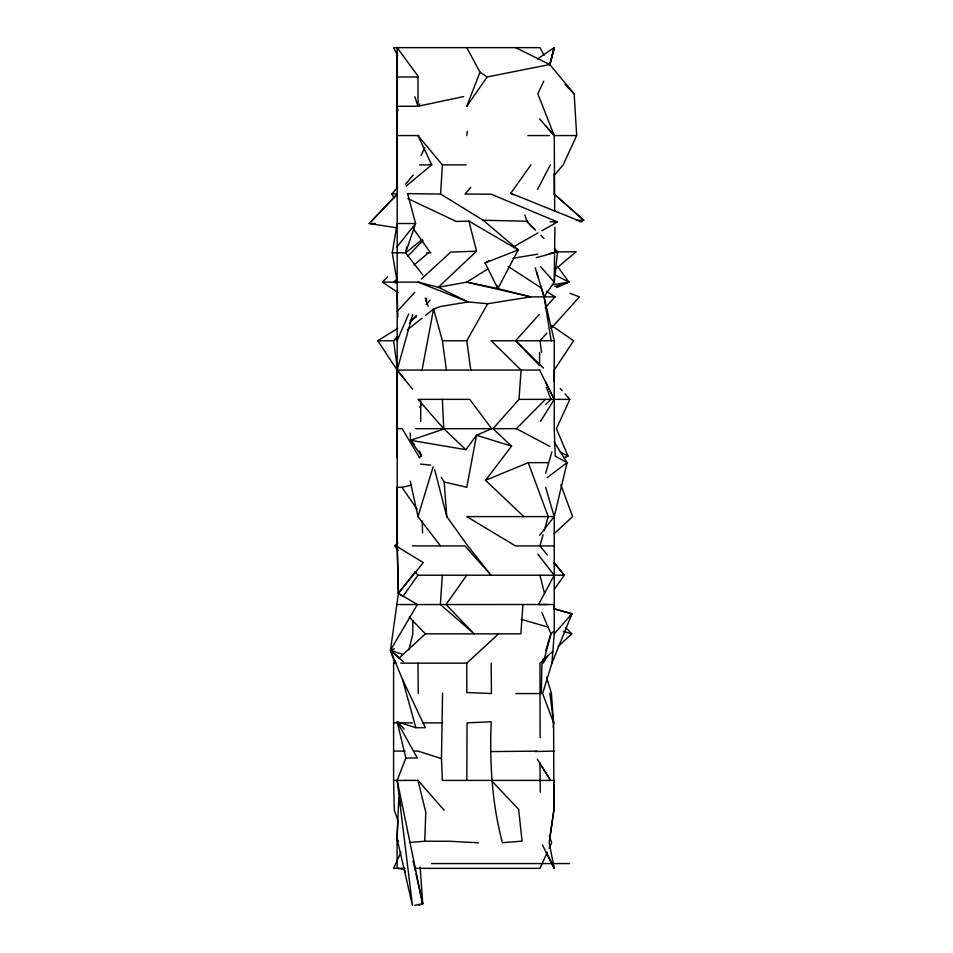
<?xml version="1.0" encoding="UTF-8"?>
<svg xmlns="http://www.w3.org/2000/svg" width="953" height="953" viewBox="0 0 953 953"><rect width="100%" height="100%" fill="white"/><g stroke="black" fill="none" stroke-linecap="round" stroke-linejoin="round"><path stroke-width="1.43" d="M397.961 820.902L394.304 809.943L393.589 780.4L393.589 663.157L395.698 661.203M397.151 164.893L397.151 47.65L418.605 76.955L397.163 76.955L397.163 53.511L397.21 545.223M397.806 317.301L397.175 292.392M420.738 405.228L420.738 402.297M540.268 792.217L539.982 762.817M554.241 381.784L554.241 340.745L544.092 296.883L535.252 267.841M554.229 608.931L554.253 516.597L567.083 462.658L554.158 441.894M551.668 325.604L573.635 340.745L554.241 370.062L554.229 428.683L555.218 456.106L567.083 462.658L547.129 477.679M397.163 188.337L397.21 164.893M491.283 780.436L518.658 809.359L522.065 841.13L502.445 842.69C491.843 803.176 489.616 762.483 491.176 721.778L467.041 722.874L466.827 780.412L539.982 780.4M412.828 620.844L412.78 634.186L408.92 649.732M551.144 340.745L544.056 296.883L554.217 282.124L554.932 227.422M540.101 737.729L539.982 663.157L552.692 651.435M541.304 693.534L541.935 663.157L543.222 658.976M466.827 780.412L442.418 780.412L441.465 758.588L442.549 693.141M409.445 842.476L424.74 841.225L425.788 812.254L417.986 780.4L405.061 780.4M405.323 871.852L404.239 869.184L397.151 868.326L397.02 838.533L398.83 797.423L400.772 806.059M414.877 572.145L398.414 593.242L390.468 650.232L402.559 679.56L425.383 727.699L415.842 727.699L397.163 721.79L405.835 758.052L397.163 780.471L412.435 905.35L397.02 838.533L397.842 822.26M545.187 307.855L555.051 296.883L530.642 296.883L487.686 303.733L468.137 301.946L418.01 282.124L438.297 287.282L466.779 282.136L497.895 288.568L518.241 249.9L483.147 220.238L440.608 194.055L442.383 164.893L417.986 135.576L431.721 164.893L406.049 186.109M442.299 575.231L440.381 604.536L474.177 633.852L446.004 604.536L466.696 575.231M523.84 516.597L485.518 480.336L511.57 446.159L492.987 428.683L519.016 399.367L521.065 370.062L491.224 340.745L554.241 340.745M522.959 604.524L520.862 633.852L425.372 633.852L398.878 658.273M549.762 838.533L553.931 809.943L553.61 722.874L542.614 693.57L551.93 663.157L554.241 633.852L554.241 604.536L538.516 604.524L554.217 575.231L537.766 554.122M553.145 727.103L553.586 722.874L551.382 692.998L546.545 677.369M548.988 253.546L557.553 251.937L554.408 248.828L557.553 251.937L554.217 282.124L540.625 266.697M426.253 301.184L426.587 298.253M397.198 282.136L392.255 252.819L397.163 223.514L415.603 223.514L407.729 194.198M422.929 275.095L405.597 252.819L406.621 246.958M422.048 370.062L433.579 309.058L440.667 306.461L468.137 301.946L438.297 287.282L476.56 251.211L468.912 221.12L456.153 221.441L407.86 198.569M467.28 131.264L466.779 135.576M549.714 65.376L554.241 47.65L549.69 65.364M549.738 64.935L554.241 47.65L537.563 58.895M397.163 457.988L397.151 370.062L412.709 314.454M543.079 534.752L539.898 545.926L547.403 554.944M544.27 530.559L548.237 516.597L528.212 462.658L485.518 480.336M545.676 473.212L551.882 451.853M440.524 545.926L417.986 516.609L433.15 466.815M545.783 650.601L550.917 633.852L553.014 631.839M392.255 252.819L405.597 252.819L415.603 223.514L396.746 247.184M468.554 104.008L466.779 106.271L480.014 72.142L466.779 47.65M551.93 663.157L571.967 613.78L553.848 608.764L571.967 613.78L570.502 616.305M397.175 340.745L408.634 314.014M400.963 852.22L393.589 868.338L405.073 868.338M547.367 852.22L539.994 868.338L415.115 868.338M549.202 848.194L551.668 842.821L549.381 835.972M565.069 393.946L569.858 399.367L556.385 428.683L567.988 456.106L564.14 457.738M421.047 155.565L424.74 147.56M419.785 407.36L421.619 403.369M515.585 47.65L549.726 64.53L574.159 93.835L576.684 135.576L563.14 164.893L554.515 174.983M543.794 81.1L537.837 93.835L554.241 135.576L554.706 211.518M537.528 189.421L550.357 164.893M470.782 370.062L466.779 340.745L487.686 303.733M547.653 655.569L543.234 663.157L550.917 633.852L541.888 612.529M540.554 421.345L554.229 399.367L539.601 370.062M466.779 106.271L487.186 76.955L549.726 64.53M402.988 596.34L417.902 575.231L564.295 575.231L554.348 589.299M513.226 194.829L510.772 193.292L530.952 164.893M465.874 449.685L476.548 435.259L491.653 428.683L469.722 399.367L417.986 399.367L443.729 428.683L465.874 449.685L410.564 440.286L410.183 433.031M539.601 535.36L554.241 516.597L545.652 487.305M419.761 104.008L417.986 106.271L414.829 96.73M405.668 184.06L413.197 175.03M470.758 187.324L465.064 194.055L491.176 194.198L557.457 221.93L541.947 230.721M394.054 197.795L391.85 194.055L397.592 187.324M554.241 633.852L571.967 613.78L569.87 615.781M397.556 336.361L393.613 340.745L377.769 340.745L397.163 370.062L412.578 389.229M409.385 323.198L416.282 315.526M426.146 304.567L430.089 300.171M538.921 364.82L515.609 340.745L539.267 314.43M546.903 333.062L540.006 340.745L541.602 352.467M550.846 328.678L579.448 296.883L569.93 293.321M397.198 311.44L414.793 292.321M397.187 194.198L369.216 223.514L396.817 227.815M396.15 195.246L369.216 223.514L375.148 223.514M398.199 292.714L382.451 282.136L387.526 276.906M407.86 256.012L423.12 240.335M492.987 428.683L516.431 428.659L545.461 399.367M545.759 404.429L550.989 399.367L569.858 399.367M398.175 550.429L394.59 545.926L397.866 542.888M554.086 533.787L572.634 516.597L560.829 484.791M400.76 663.157L466.779 663.157L498.574 633.852M557.993 646.551L571.776 633.852L565.725 627.574M421.286 279.11L450.781 252.045L476.56 251.211M396.996 279.277L393.613 282.124L396.329 283.136M413.959 265.041L429.791 251.759L413.364 228.744M554.706 269.782L576.184 251.759L555.385 251.902M405.597 252.819L422.393 239.322M398.175 337.124L393.613 340.745L397.58 370.062L539.72 370.062M407.312 329.881L422.155 318.111M425.586 315.395L433.579 309.058L442.406 340.745L446.409 370.062M488.115 268.77L466.779 282.136L530.642 296.883L497.895 288.568L485.065 262.945L488.937 260.741M377.769 340.745L397.699 328.404M410.159 320.696L416.378 316.837M513.5 246.827L538.064 232.913M556.695 287.532L568.953 282.136L557.767 266.673M419.022 457.19L421.583 456.106L419.368 450.876M485.065 262.945L518.241 249.9L468.912 221.12M579.674 221.823L583.784 220.238L554.193 194.055L554.181 173.637M394.387 648.79L390.492 650.232L394.554 662.752M421.583 456.106L410.564 440.286L444.813 428.683M418.915 905.124L422.751 903.849L420.154 867.111M554.86 286.472L568.953 282.136L554.443 274.583M536.313 257.632L554.717 252.688M399.021 657.892L390.48 650.232L417.343 604.536L398.39 593.242L397.246 546.665L397.151 487.305L401.952 487.305L411.589 485.172M463.694 96.563L417.986 106.271L417.986 76.955M414.65 905.326L422.751 903.849L421.679 901.133M512.869 258.299L537.754 254.129M552.823 284.661L568.953 282.136M391.85 194.055L397.127 193.495M576.351 220.465L583.784 220.238L554.146 194.055M535.443 751.512L554.229 751.095M537.099 751.143L491.117 751.583M405.835 758.052L417.295 757.969L397.163 721.79L404.239 729.093M405.597 780.436L397.198 780.471L422.691 903.932L415.925 873.71M539.565 780.424L554.241 780.4L553.907 809.943L549.142 842.821L554.241 868.338L546.391 852.792M397.151 76.955L397.175 106.271L418.617 106.271M397.151 135.576L418.808 135.576M527.879 135.576L549.416 135.576M553.717 135.576L576.684 135.576M419.463 164.893L431.721 164.893M442.383 164.893L466.077 164.893M426.503 252.819L430.899 252.819M382.451 282.136L419.487 282.136M442.406 340.745L466.779 340.745M397.151 370.062L405.323 380.211M519.016 399.367L549.774 399.367M397.151 428.683L402.142 428.683L419.737 457.988M415.758 428.683L491.653 428.683M528.212 462.658L548.297 462.658M548.237 516.597L466.779 516.609L515.502 545.926L554.229 545.926M549.845 516.597L554.217 516.597M394.59 545.926L397.556 545.926M412.375 545.926L464.921 545.926L491.093 575.231L467.804 545.926L446.766 516.609L434.687 469.662M397.163 604.559L547.367 604.524M393.589 663.157L396.46 663.157M515.847 693.57L540.244 693.57M393.851 722.874L412.506 722.874M422.548 722.874L442.645 722.874M393.589 751.095L405.061 751.095M413.673 751.095L417.986 751.095L441.465 758.588M393.589 780.4L397.889 780.4M424.74 841.225L449.137 841.225L478.466 842.821M431.59 863.573L569.596 863.573M407.265 193.626L440.608 194.055M483.147 220.238L527.736 221.251M550.024 221.763L557.457 221.93M554.777 251.759L557.553 251.937M420.618 464.099L430.708 465.112M441.168 477.262L444.193 482.004L466.779 487.293L476.548 435.259L511.57 446.159M521.255 619.39L547.915 627.026M563.354 631.446L571.776 633.852M403.036 654.544L390.48 650.232L403.31 661.727M510.772 193.292L581.866 221.93M516.431 428.659L549.905 446.445M560.245 451.96L567.988 456.106M397.222 546.653L423.311 562.615L398.425 593.242L401.761 595.851M508.056 266.399L541.447 288.068M546.391 291.273L555.051 296.883M480.014 72.142L487.186 76.955M515.609 340.745L543.401 368.037M524.805 214.997L527.247 221.93L534.562 229.173M527.271 221.93L535.622 230.209M540.839 235.379L543.972 238.488M565.117 84.555L574.159 93.835M409.266 617.103L425.372 633.852M410.564 440.286L414.567 444.658M539.541 118.887L554.241 135.576L545.39 125.558M560.281 388.514L562.199 390.682M417.986 780.4L444.158 810.288M553.967 562.83L564.295 575.231L554.432 562.83M415.21 571.848L417.902 575.231M401.952 487.305L417.104 509.283M537.254 759.088L550.56 780.4L541.161 765.366M397.735 55.393L393.589 47.65L539.982 47.65L544.115 55.405M542.46 845.013L554.241 868.338L546.522 852.84M545.581 382.046L554.229 399.367M397.032 838.533L398.104 841.261M546.331 387.383L550.989 399.367M425.181 298.122L428.195 306.247M536.503 271.986L538.183 277.526M541.113 287.21L544.056 296.883M402.559 679.56L415.842 727.699M539.898 575.231L544.52 593.362M413.018 860.75L415.282 870.828M410.243 481.11L417.986 516.609M397.187 106.271L397.961 110.667M497.466 285.686L497.895 288.568M549.905 693.141L553.598 722.874M444.193 482.004L446.766 516.609M442.383 399.367L443.729 428.683M397.258 548.106L398.39 593.242M422.274 521.065L422.572 532.941M417.986 663.157L418.248 693.546M491.176 663.157L491.438 693.534L466.803 692.533L466.779 663.157M539.589 352.467L539.589 365.666M397.151 487.305L397.163 516.609M420.726 400.832L420.726 421.357"/></g></svg>
